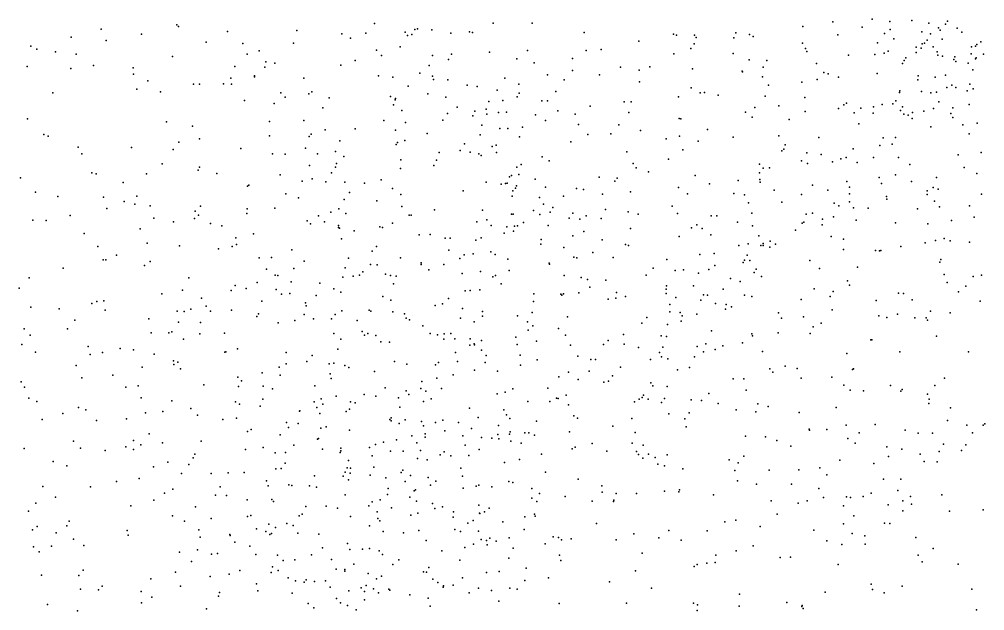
# Model space of a CAD drawing. Header units: metres. Extents: x -25 to 25, y -27.7 to 27.8.
# Drawn here: x 5.157 to 7.986, y -5.194 to -3.461 of the extents above; entities that cross this region are included whole.
import ezdxf

# ---------------------------------------------------------------- set-up
doc = ezdxf.new("R2010")
doc.units = ezdxf.units.M

msp = doc.modelspace()

# ---------------------------------------------------------------- linework, layer by layer
for p in [(5.6189, -3.4771, -0.214), (6.1979, -3.4733, -0.1873), (6.5456, -3.472, 14.7354), (6.6599, -3.4724, 16.1985), (7.541, -3.4678, -3.6493), (7.656, -3.4606, 20.8626), (7.7079, -3.4674, 21.271), (7.7725, -3.4639, 0.5398), (7.8221, -3.4715, 9.3057), (7.8705, -3.4751, 8.668), (7.8769, -3.4664, 0.8591), (5.3974, -3.4891, -21.1013), (5.5153, -3.5039, 6.011), (5.624, -3.4813, -1.8434), (5.7673, -3.496, 3.8297), (5.9702, -3.4939, 12.7924), (6.1026, -3.5033, 6.0281), (6.1729, -3.5015, 12.7119), (6.2882, -3.4984, 10.4306), (6.3077, -3.5052, -3.6876), (6.3165, -3.4906, 6.1994), (6.3236, -3.4885, 10.2336), (6.3664, -3.4912, 0.1739), (6.4214, -3.5016, 12.4334), (6.4759, -3.4971, 0.3774), (6.4852, -3.4993, 3.6383), (6.8127, -3.4988, 20.1108), (7.074, -3.5042, 8.7952), (7.2563, -3.4999, -18.2586), (7.2968, -3.5053, 3.2783), (7.4528, -3.4821, 0.8463), (7.555, -3.5059, -18.9036), (7.6263, -3.4835, -19.2375), (7.6924, -3.502, 21.0142), (7.7083, -3.4909, 20.7881), (7.8019, -3.4971, 20.6941), (7.8271, -3.5031, 9.4655), (7.85, -3.4855, 21.3736), (7.8548, -3.4922, -17.3239), (7.9046, -3.4869, 20.0896), (7.9186, -3.4981, 20.563), (5.3091, -3.5128, 3.8483), (5.4121, -3.5229, 20.4109), (5.7044, -3.5274, 6.0698), (5.8121, -3.5318, 12.7221), (5.9605, -3.5309, 12.4755), (6.1279, -3.516, 6.1996), (6.2949, -3.5083, 12.0821), (6.9727, -3.5242, 11.8561), (7.0824, -3.5071, 20.0657), (7.1343, -3.5328, 3.3802), (7.135, -3.507, 11.6926), (7.1403, -3.5136, 16.3596), (7.2505, -3.5151, -20.9387), (7.3072, -3.5108, 14.1153), (7.4521, -3.5307, 11.4609), (7.6712, -3.5293, -19.7315), (7.7197, -3.5175, 21.1315), (7.8021, -3.5325, 21.188), (7.8091, -3.5304, 20.8023), (7.8166, -3.5216, -4.0223), (7.8612, -3.519, 21.2917), (7.9624, -3.5349, 10.8864), (7.9746, -3.5267, 4.098), (5.1908, -3.5394, -2.291), (5.2084, -3.5477, 5.9242), (5.2631, -3.5556, -3.7738), (5.3237, -3.5624, -2.2153), (5.8246, -3.5626, -3.8829), (5.8601, -3.5528, 6.2202), (6.2043, -3.5514, 10.7981), (6.2732, -3.5417, 11.1757), (6.424, -3.5625, 11.58), (6.5346, -3.5571, 16.0692), (6.6466, -3.5516, 15.3271), (6.8181, -3.5523, 12.0464), (6.8621, -3.5488, -3.4766), (7.0751, -3.5618, -21.1088), (7.1248, -3.5461, 14.0787), (7.2483, -3.5611, 20.0592), (7.4602, -3.5466, 3.2835), (7.4643, -3.555, 16.4496), (7.6911, -3.5595, 3.4249), (7.7033, -3.5537, 8.2534), (7.7845, -3.5419, -18.9698), (7.7847, -3.5578, 14.8445), (7.7992, -3.5454, 21.057), (7.8347, -3.5415, -19.1983), (7.8462, -3.5557, 20.8884), (7.9462, -3.5622, 9.3558), (7.9471, -3.5415, 8.8952), (7.9589, -3.5398, 20.6638), (7.9819, -3.5632, 21.2256), (5.6061, -3.5698, -1.9725), (5.8798, -3.5848, -1.2692), (5.906, -3.5893, -0.9127), (6.1409, -3.5813, 12.2566), (6.2183, -3.5669, 6.3302), (6.3675, -3.5664, 9.9917), (6.415, -3.5787, 6.3279), (6.615, -3.5767, 14.5702), (6.6658, -3.5878, -5.1427), (6.7776, -3.5752, 6.2234), (7.2957, -3.579, -17.5923), (7.3476, -3.5817, 6.1502), (7.4929, -3.5904, 0.749), (7.5862, -3.566, -4.3407), (7.6633, -3.5639, 11.3426), (7.7451, -3.5902, -18.6898), (7.7498, -3.5811, 3.6046), (7.7543, -3.5737, 20.0332), (7.8486, -3.5656, -19.417), (7.8624, -3.5685, 8.4885), (7.8954, -3.5788, 21.063), (7.8981, -3.571, 21.1616), (7.9011, -3.5841, 0.2469), (7.9368, -3.5891, 5.0384), (7.9584, -3.5768, 6.4437), (7.9608, -3.5736, 15.1013), (5.18, -3.5989, -0.7248), (5.3079, -3.6046, -5.7044), (5.3749, -3.5964, -0.5021), (5.4913, -3.6031, 3.8203), (5.7892, -3.5988, -1.767), (5.8771, -3.6007, 0.108), (6.099, -3.5948, -0.239), (6.331, -3.6182, 0.3147), (6.358, -3.5961, 11.8718), (6.7783, -3.6107, 16.3688), (6.9183, -3.601, 8.8545), (6.9737, -3.6101, 16.3737), (7.0044, -3.5995, 3.5078), (7.13, -3.6061, 6.1668), (7.2749, -3.6128, 0.7173), (7.2758, -3.6148, 8.55), (7.3363, -3.6004, -3.5503), (7.5139, -3.6167, 20.0252), (7.6703, -3.6196, 14.5528), (7.9511, -3.6088, 20.9655), (5.4916, -3.6217, -3.868), (5.5342, -3.6406, -5.6655), (5.7771, -3.6331, -0.0885), (5.8468, -3.6266, 20.4025), (5.8469, -3.6292, 3.8353), (5.9907, -3.6334, -0.707), (6.2101, -3.6264, 20.3626), (6.2513, -3.6305, 0.1465), (6.3682, -3.6275, 20.3206), (6.3712, -3.6371, 12.5842), (6.413, -3.6375, 10.4805), (6.5799, -3.6334, 12.3542), (6.7049, -3.6234, 3.6226), (6.7532, -3.6381, 8.9647), (6.8575, -3.623, 0.795), (6.9743, -3.6443, 6.216), (7.3351, -3.6296, 3.451), (7.4497, -3.6449, -17.4374), (7.4951, -3.6368, 3.4723), (7.5273, -3.6204, -18.4453), (7.5572, -3.6303, -20.3055), (7.7901, -3.6375, 5.0873), (7.7903, -3.626, 4.9292), (7.8408, -3.6304, 16.923), (7.8706, -3.6243, 4.6881), (5.2559, -3.6763, -2.333), (5.5015, -3.6653, -2.1422), (5.5706, -3.6731, 20.4308), (5.6673, -3.651, 3.8345), (5.6852, -3.6509, 12.7153), (5.7552, -3.6501, -5.5699), (5.7787, -3.6511, 12.86), (5.9236, -3.6762, -21.172), (6.0142, -3.6727, 12.3309), (6.2966, -3.6567, 11.3105), (6.469, -3.6534, 9.336), (6.4985, -3.658, 10.2482), (6.5574, -3.6687, 0.6487), (6.621, -3.6502, 15.5452), (6.7295, -3.6719, 12.1719), (7.1253, -3.6618, 13.9761), (7.1523, -3.6759, 0.881), (7.1649, -3.6751, 16.399), (7.352, -3.6534, -4.6142), (7.7359, -3.6747, -18.4187), (7.7373, -3.6704, 16.7383), (7.8006, -3.6719, 8.295), (7.8283, -3.6762, -6.9531), (7.8446, -3.6737, 6.138), (7.8745, -3.6607, 11.0612), (7.8894, -3.6539, 4.2054), (7.9006, -3.6607, -4.1767), (7.9339, -3.6698, 19.9498), (7.9417, -3.6505, 5.834), (7.9521, -3.664, 8.7336), (5.8169, -3.6989, 6.3206), (5.9362, -3.6887, -1.1421), (6.0056, -3.6786, 6.4057), (6.0649, -3.6903, 20.4342), (6.2447, -3.6873, -5.4572), (6.2582, -3.6968, 12.8164), (6.2595, -3.6929, 11.973), (6.3544, -3.6788, 11.6644), (6.4066, -3.6892, 9.4816), (6.5329, -3.7014, 14.6939), (6.5743, -3.6981, 15.7496), (6.6159, -3.6879, 15.133), (6.6215, -3.6767, 20.2428), (6.6886, -3.6997, -3.6193), (6.7049, -3.6995, 0.7034), (6.9291, -3.7028, 20.1583), (6.9497, -3.7022, 11.8546), (7.0882, -3.6874, 11.7064), (7.205, -3.6831, -4.8119), (7.3423, -3.6857, -17.8223), (7.4588, -3.6895, -20.6099), (7.7255, -3.6993, 0.5609), (7.8517, -3.7022, 14.9363), (5.9042, -3.7071, -1.6844), (6.0464, -3.7198, -0.4865), (6.2538, -3.7113, 11.1669), (6.2781, -3.7278, 0.4535), (6.4397, -3.7184, 3.7357), (6.4918, -3.7294, 9.9204), (6.5247, -3.7238, 16.1782), (6.5842, -3.7324, 9.119), (6.7352, -3.7292, 14.3724), (6.83, -3.7152, -21.2491), (7.2852, -3.7327, 11.5366), (7.3126, -3.7195, 3.6174), (7.3828, -3.7138, 0.7667), (7.4594, -3.7309, 14.2206), (7.5569, -3.7215, 0.7108), (7.5731, -3.7108, 16.5836), (7.5811, -3.7067, 3.6698), (7.6225, -3.7206, 4.8124), (7.6599, -3.717, 8.2496), (7.6857, -3.7101, -20.1068), (7.7166, -3.7086, 4.6497), (7.7394, -3.7275, 14.6976), (7.7448, -3.7168, 6.0243), (7.8069, -3.73, 4.3805), (7.836, -3.7223, 5.5583), (7.8919, -3.7198, 17.1512), (7.9406, -3.7106, 0.083), (5.1811, -3.7521, 3.7756), (5.5889, -3.7612, 12.8921), (5.8905, -3.7601, 20.4982), (5.9907, -3.7572, -1.4898), (6.2253, -3.7571, 20.4516), (6.3983, -3.7558, -21.2425), (6.4118, -3.7371, 0.6695), (6.4859, -3.7436, -5.3186), (6.5274, -3.7389, 6.4056), (6.5608, -3.7339, 10.093), (6.6693, -3.7409, 16.3728), (6.6988, -3.757, 3.7036), (6.7862, -3.7382, 6.3154), (6.9432, -3.734, -5.0066), (7.0902, -3.7516, 6.2677), (7.0956, -3.7524, 8.6441), (7.3046, -3.7476, 20.0529), (7.4126, -3.7542, 6.2283), (7.6032, -3.7343, 5.0703), (7.659, -3.7361, 5.2208), (7.7485, -3.7389, 5.8682), (7.7617, -3.7413, 5.3868), (7.7734, -3.7516, -18.1331), (7.7737, -3.7335, 4.1371), (7.886, -3.7363, 8.4275), (7.8922, -3.7483, -19.8498), (5.6646, -3.7737, -0.3169), (6.0532, -3.7845, -0.2761), (6.141, -3.7814, 0.2451), (6.2597, -3.7856, 11.8485), (6.2892, -3.7627, 6.4793), (6.5124, -3.7705, 12.5393), (6.5655, -3.7804, 14.5516), (6.5883, -3.7805, 10.3737), (6.6314, -3.7762, 15.4422), (6.7953, -3.7687, 8.8607), (6.9135, -3.7696, 3.6956), (6.9777, -3.7867, -3.6853), (7.1735, -3.7833, 3.7041), (7.6173, -3.7668, 14.3964), (7.828, -3.7757, -6.6277), (7.922, -3.77, -3.5202), (7.9633, -3.7654, -17.7944), (5.2296, -3.7977, 5.9645), (5.2417, -3.8029, -0.7511), (5.6857, -3.8111, -5.6889), (5.8902, -3.8022, 12.3929), (6.0062, -3.8044, -1.0175), (6.0121, -3.7976, -1.2441), (6.0965, -3.8164, 20.5269), (6.2866, -3.8161, 3.7953), (6.3522, -3.7953, -3.8062), (6.5077, -3.7994, 0.5594), (6.6231, -3.8051, 10.2246), (6.8233, -3.7978, 20.2385), (6.8906, -3.7959, 14.0945), (7.0527, -3.8113, 20.1593), (7.0911, -3.8034, 0.7836), (7.2488, -3.8061, 6.2697), (7.3822, -3.8016, 16.4973), (7.4994, -3.8069, 19.9605), (7.6879, -3.8082, 5.5156), (7.7243, -3.8067, 16.8253), (7.9402, -3.7965, 17.2955), (5.3296, -3.8356, -5.9458), (5.4865, -3.8358, 6.1016), (5.6085, -3.842, 6.2242), (5.6251, -3.8202, 20.4988), (5.8064, -3.8393, 6.4057), (5.9954, -3.8385, 3.8431), (6.2611, -3.8275, 0.7324), (6.2657, -3.8215, 11.6977), (6.4487, -3.8453, 12.7378), (6.4618, -3.8254, 9.579), (6.5431, -3.8338, 15.9123), (6.5542, -3.8291, 0.8297), (6.773, -3.8194, -3.795), (7.1012, -3.8427, 13.8647), (7.1458, -3.8181, 11.6393), (7.3917, -3.8461, -3.611), (7.3968, -3.8415, 8.3953), (7.4007, -3.8281, 11.4645), (7.6006, -3.8404, 5.7565), (7.6782, -3.83, 14.5668), (7.715, -3.8262, 4.26), (5.3403, -3.8548, -2.3668), (5.8989, -3.8544, -3.8961), (5.9364, -3.8561, -0.0355), (6.0313, -3.8544, 6.5004), (6.0834, -3.8482, 13.0182), (6.1077, -3.8629, 12.0329), (6.2747, -3.8724, 0.8913), (6.3795, -3.8738, 10.8672), (6.3878, -3.8511, 12.9461), (6.478, -3.8496, 9.4137), (6.5038, -3.8553, 10.6645), (6.5109, -3.8594, 14.794), (6.555, -3.8513, 14.9516), (6.689, -3.8632, 20.3318), (6.9375, -3.8491, 13.8674), (7.0595, -3.8709, 3.7945), (7.4645, -3.8519, 4.8831), (7.5065, -3.8568, 3.9289), (7.564, -3.869, 8.3224), (7.5794, -3.8656, 5.3629), (7.6596, -3.8657, -17.7298), (7.7329, -3.8655, -20.2704), (7.9081, -3.8581, 11.1203), (7.9748, -3.8512, 8.5429), (5.5763, -3.8841, -2.1944), (5.681, -3.9025, 12.5492), (5.6856, -3.8941, 13.0504), (6.0079, -3.8888, -1.6357), (6.0833, -3.8943, 0.4022), (6.0867, -3.8834, 0.0545), (6.2744, -3.8975, 11.2974), (6.3721, -3.8887, 20.4926), (6.6152, -3.8939, 10.5044), (6.6281, -3.8857, 9.943), (6.71, -3.8753, 14.2759), (6.9555, -3.8835, 8.7617), (6.9649, -3.8955, 0.8412), (7.3262, -3.8847, 0.8314), (7.337, -3.8973, 3.903), (7.3553, -3.8957, 6.1144), (7.4493, -3.875, 5.8791), (7.4663, -3.8835, 16.6183), (7.5401, -3.8785, 4.6095), (7.6118, -3.8801, 11.4049), (7.7661, -3.886, 0.3571), (7.9256, -3.8944, -0.3231), (5.1613, -3.9254, 20.4837), (5.3698, -3.9107, 20.5075), (5.3824, -3.9137, 3.7569), (5.5303, -3.9137, 12.7694), (5.7359, -3.9125, -2.0553), (5.922, -3.9165, 12.2579), (6.0149, -3.9279, -5.6152), (6.072, -3.9101, -0.1161), (6.2175, -3.9308, 11.5558), (6.5931, -3.9225, 14.3674), (6.5996, -3.9188, 15.5749), (6.6206, -3.9154, -3.9219), (6.6691, -3.9291, 12.3661), (6.8565, -3.9229, 13.7495), (6.9091, -3.9263, 6.3688), (7.0011, -3.9077, 16.5252), (7.1376, -3.9186, -21.0918), (7.3255, -3.9103, -20.9103), (7.3269, -3.9303, 20.0464), (7.6767, -3.9244, 0.8979), (7.7244, -3.9163, -6.9371), (7.8444, -3.9241, 11.2548), (7.9629, -3.9121, 15.2203), (5.4613, -3.9389, -2.3115), (5.8258, -3.9496, -21.1789), (5.8298, -3.9465, 3.8423), (5.9857, -3.9352, 20.6045), (6.0556, -3.9364, -21.2022), (6.1113, -3.9379, -0.2981), (6.1684, -3.9405, 11.7281), (6.2503, -3.9562, 1.0642), (6.5253, -3.9379, 16.2467), (6.5694, -3.9435, 9.2654), (6.5817, -3.9421, -21.2667), (6.5868, -3.9409, 15.1529), (6.6115, -3.9554, 9.6627), (6.6141, -3.9487, 16.4331), (6.6987, -3.9523, 10.1338), (6.7901, -3.9564, 0.6962), (6.9016, -3.9349, 3.8255), (7.0881, -3.9535, -3.8765), (7.1792, -3.9424, 16.5517), (7.2633, -3.9328, 8.5272), (7.3275, -3.9377, 0.732), (7.4811, -3.9471, 4.0556), (7.5822, -3.9355, 4.2366), (7.59, -3.9521, -3.8021), (7.6835, -3.9417, 14.8368), (7.7713, -3.9358, 15.0481), (7.8344, -3.9536, -6.508), (7.8494, -3.9579, -4.4608), (5.2045, -3.9667, -6.288), (5.2706, -3.9802, 5.8858), (5.4045, -3.9822, -0.6956), (5.5019, -3.9792, 20.5596), (5.9383, -3.9725, 0.881), (5.975, -3.9834, 0.5828), (6.1247, -3.9678, -0.9233), (6.2753, -3.9739, 11.1608), (6.4574, -3.9631, 14.5017), (6.6011, -3.979, 6.475), (6.6037, -3.9628, 0.9656), (6.6817, -3.983, 14.1617), (6.7521, -3.9787, 13.5853), (6.8103, -3.9597, -21.2476), (6.8662, -3.9733, 11.9988), (6.9477, -3.9665, -5.0767), (7.115, -3.9723, 13.7799), (7.2509, -3.9713, 6.2398), (7.2823, -3.9746, 11.571), (7.3692, -3.9616, 14.1023), (7.4489, -3.9736, 5.6214), (7.5264, -3.9614, 4.4324), (7.5895, -3.9717, 14.5181), (7.698, -3.9796, 17.167), (7.6989, -3.9876, -4.6142), (7.8169, -3.963, -3.9126), (7.8171, -3.9742, 17.3292), (7.9767, -3.9726, 19.6688), (5.4141, -4.0149, 12.9824), (5.465, -3.9947, 13.1355), (5.4954, -4.0023, -3.8051), (5.5407, -4.0072, -5.9769), (5.6886, -4.0083, 6.3168), (5.8249, -4.016, -5.752), (5.9056, -4.0139, 0.7265), (6.0931, -4.0156, 0.111), (6.1089, -3.9889, -1.0992), (6.205, -3.993, 13.2059), (6.2778, -4.009, 20.5986), (6.6933, -4.0021, 9.8525), (6.72, -4.0121, 10.3404), (7.0705, -4.0085, 11.7578), (7.294, -3.998, 16.6425), (7.3917, -3.9969, 4.6778), (7.5451, -3.9996, 0.5424), (7.5586, -4.0071, -4.7875), (7.5898, -3.9951, 16.9184), (7.6015, -4.0127, 14.7137), (7.6446, -4.0136, 8.316), (7.8387, -3.994, -0.0244), (7.8533, -4.01, 0.9766), (7.9414, -4.0072, -0.5577), (5.306, -4.0355, 3.6711), (5.5517, -4.0437, 5.7709), (5.6706, -4.044, 6.0083), (5.6729, -4.0231, -2.1493), (5.6827, -4.0341, -0.4483), (5.8238, -4.0298, 6.4707), (6.0338, -4.0367, 11.9599), (6.0702, -4.0261, 3.8427), (6.1141, -4.0296, -3.947), (6.2992, -4.0349, 18.0795), (6.3057, -4.0345, 3.8323), (6.3735, -4.0186, 13.3163), (6.514, -4.02, 20.5088), (6.5994, -4.0313, 3.845), (6.6043, -4.0317, 13.5923), (6.6638, -4.021, 9.504), (6.6826, -4.0323, 13.8185), (6.7122, -4.0259, 9.1702), (6.7684, -4.0435, 6.4566), (6.7792, -4.0289, 16.6288), (6.8183, -4.0366, 20.3399), (6.8619, -4.044, 3.9293), (6.8748, -4.0183, 13.4484), (6.9416, -4.0243, 16.6334), (6.9704, -4.0315, 20.2534), (7.0857, -4.0297, 6.3283), (7.1845, -4.0363, 8.6564), (7.2005, -4.0362, 20.1398), (7.3038, -4.0284, 4.0885), (7.4623, -4.0317, -20.7419), (7.481, -4.0291, 16.8106), (7.5422, -4.0391, 11.464), (7.7892, -4.0161, 19.6988), (7.9549, -4.0408, 11.1987), (5.1971, -4.0488, 5.3774), (5.2358, -4.0504, -1.0844), (5.6087, -4.0544, 12.552), (5.718, -4.0586, 3.8183), (5.7506, -4.0656, 5.767), (6.0012, -4.0508, -1.7532), (6.01, -4.0602, 0.3723), (6.0513, -4.0545, 0.1498), (6.0921, -4.065, 18.0657), (6.0927, -4.0704, -1.4858), (6.0953, -4.0724, 11.7877), (6.2134, -4.0689, 1.198), (6.2217, -4.0706, -21.2156), (6.2509, -4.0584, -0.5037), (6.498, -4.0536, 1.1063), (6.5275, -4.048, 15.0303), (6.54, -4.0645, 14.2237), (6.5854, -4.0684, 15.4954), (6.6085, -4.0664, 12.7357), (6.6165, -4.0654, 10.6374), (6.6343, -4.0562, 12.5604), (6.7063, -4.0645, -5.2722), (6.7992, -4.0458, 9.0343), (7.1263, -4.0716, 0.6991), (7.1424, -4.063, 0.8961), (7.2613, -4.0547, 5.8083), (7.3049, -4.0655, -3.9989), (7.4508, -4.0582, 8.4652), (7.4561, -4.0553, 19.9473), (7.5099, -4.0624, 15.1166), (7.5102, -4.0461, 14.84), (7.6093, -4.0492, -20.558), (7.7243, -4.0574, 11.411), (7.8186, -4.0602, 8.2269), (7.8886, -4.0501, 15.2965), (5.3474, -4.0879, -2.4364), (5.511, -4.0743, 5.545), (5.8433, -4.0891, -1.9773), (6.1383, -4.0803, -0.0856), (6.3289, -4.0923, 17.8104), (6.3614, -4.0913, -4.0451), (6.5102, -4.1006, 16.1323), (6.5781, -4.0876, 16.5312), (6.6049, -4.0815, -4.0622), (6.7789, -4.0948, 13.2871), (6.8115, -4.0826, 0.9799), (6.9475, -4.074, 11.9151), (7.0904, -4.0971, 16.732), (7.1577, -4.0736, 4.1355), (7.1837, -4.0923, 5.9973), (7.3239, -4.0947, 4.5251), (7.4317, -4.0785, 14.6934), (7.536, -4.0968, 17.1358), (5.3874, -4.1268, -0.9032), (5.5322, -4.1164, 5.3897), (5.6271, -4.1246, 13.2475), (5.7809, -4.1268, 0.8287), (5.7919, -4.1013, 6.0872), (5.7938, -4.1202, 12.3025), (6.1011, -4.104, 6.5608), (6.2034, -4.126, 17.9094), (6.4051, -4.1022, 20.5898), (6.4194, -4.1016, 17.9568), (6.4953, -4.108, 16.3595), (6.6852, -4.1196, 13.1368), (6.6858, -4.1055, 12.4173), (6.8647, -4.1066, 9.2912), (6.933, -4.1204, 16.754), (6.9424, -4.123, 4.0753), (7.2655, -4.1238, 4.832), (7.2931, -4.1189, 14.0367), (7.3299, -4.1236, 5.4986), (7.3364, -4.118, 5.3388), (7.3364, -4.1237, 14.9627), (7.3557, -4.1282, 8.6154), (7.357, -4.1112, 16.8636), (7.373, -4.1191, 14.1952), (7.5717, -4.1053, 15.3596), (7.74, -4.1259, -4.866), (7.8111, -4.1156, -20.4285), (7.8411, -4.1086, 19.5782), (7.8669, -4.1026, 17.4659), (7.8844, -4.1101, 11.3374), (7.9408, -4.1136, -4.6456), (5.442, -4.1515, 5.1683), (5.7412, -4.1333, 1.1586), (5.956, -4.136, 5.9029), (6.1908, -4.1405, 13.4132), (6.416, -4.1372, 13.6114), (6.4606, -4.151, 3.865), (6.4872, -4.1479, 13.8244), (6.5391, -4.1417, 15.935), (6.5513, -4.15, 15.7754), (6.7528, -4.1296, 10.1425), (6.8376, -4.1438, 9.7663), (7.1511, -4.1496, 4.3524), (7.1928, -4.1466, -5.1278), (7.2894, -4.1517, 14.7833), (7.5716, -4.1348, 8.3836), (7.6656, -4.1382, 19.7308), (7.6776, -4.1388, 15.4773), (7.681, -4.1383, 17.3831), (5.4035, -4.1654, 12.8122), (5.4108, -4.1654, 20.6216), (5.5241, -4.1825, 12.6004), (5.5405, -4.1699, -6.2352), (5.8602, -4.1593, -21.1223), (5.8964, -4.1589, 1.2522), (5.9915, -4.1692, 13.3494), (6.1221, -4.1605, 11.6594), (6.1862, -4.1796, 14.4875), (6.2056, -4.1802, -5.6992), (6.2743, -4.1595, 14.6152), (6.3343, -4.1747, 14.1396), (6.3349, -4.1795, 18.2325), (6.4009, -4.1788, 13.9842), (6.4484, -4.1617, 17.7065), (6.589, -4.1631, 6.4839), (6.7094, -4.1755, 10.4937), (6.7108, -4.1779, 16.7608), (6.7819, -4.1578, 4.0174), (6.7903, -4.1598, 12.2027), (6.8969, -4.159, 9.6126), (7.0545, -4.1646, -4.1132), (7.1955, -4.1817, 4.5289), (7.2785, -4.1737, 5.1678), (7.2822, -4.1669, 14.5939), (7.298, -4.1672, 15.125), (7.473, -4.1676, -4.216), (7.8537, -4.172, -4.2809), (7.8575, -4.1642, 1.0686), (5.2855, -4.1903, -21.0684), (5.8819, -4.193, 3.8295), (5.9067, -4.2105, 6.557), (5.9149, -4.2111, -0.1741), (5.9617, -4.1906, 6.1291), (6.1119, -4.1887, 1.2778), (6.1353, -4.2136, 0.0884), (6.1537, -4.2104, 14.0977), (6.1641, -4.2007, 3.8536), (6.2305, -4.2079, 13.6976), (6.2446, -4.2115, 13.8583), (6.261, -4.2134, -0.1089), (6.3575, -4.1944, -0.6381), (6.4545, -4.2053, 18.1143), (6.5086, -4.1999, 0.4915), (6.552, -4.2111, 15.602), (6.5926, -4.1967, 3.9538), (6.7532, -4.2113, 16.9477), (6.994, -4.2101, 17.2382), (7.0139, -4.1899, 9.2596), (7.0787, -4.1967, 17.104), (7.1034, -4.1946, 6.0951), (7.1474, -4.2043, 13.6803), (7.1771, -4.1939, -21.0573), (7.3101, -4.2022, 8.7977), (7.3157, -4.1929, 15.2894), (7.5015, -4.1912, -13.898), (7.6133, -4.1868, 0.978), (7.8668, -4.2085, 15.5473), (7.9762, -4.2106, -6.1091), (5.1865, -4.218, -1.7096), (5.6537, -4.2179, 0.9901), (5.7896, -4.2404, -2.0401), (5.8539, -4.2323, 20.7708), (5.9534, -4.2302, 14.197), (6.0374, -4.2339, 5.6414), (6.1055, -4.2159, 18.2025), (6.2532, -4.2354, 0.2635), (6.5442, -4.2155, 15.4419), (6.5692, -4.2356, 1.2216), (6.8036, -4.2171, 17.265), (6.8224, -4.2235, 17.4428), (6.876, -4.2255, 0.6216), (7.0534, -4.2412, 0.9838), (7.133, -4.2412, 11.7603), (7.2412, -4.2197, 0.9391), (7.2693, -4.2291, -13.7821), (7.3319, -4.2143, 11.6378), (7.5832, -4.227, -5.2443), (7.5895, -4.2399, 0.3301), (7.8758, -4.2314, 8.178), (7.9521, -4.2145, 19.4009), (5.1574, -4.2483, 4.498), (5.5745, -4.2646, 20.7192), (5.6354, -4.2546, 12.457), (5.7781, -4.2557, 0.743), (5.8221, -4.2493, 13.3847), (5.9098, -4.2523, 5.4314), (5.9254, -4.266, 14.0171), (5.9497, -4.2638, 6.3224), (6.0268, -4.2704, 13.5758), (6.0791, -4.2504, 0.0642), (6.099, -4.2602, 20.7655), (6.4632, -4.256, 16.2712), (6.4783, -4.2554, 15.1804), (6.5061, -4.2536, 10.8443), (6.6652, -4.2649, -21.2613), (6.7441, -4.2657, 10.3715), (6.7465, -4.2692, 17.6168), (6.7518, -4.2648, 6.4737), (6.7967, -4.2624, 4.2135), (6.8291, -4.2457, 13.2949), (6.9067, -4.2607, 4.3445), (7.0522, -4.251, 17.4004), (7.0524, -4.2639, 4.5838), (7.162, -4.2682, 14.3791), (7.1738, -4.2692, 9.0838), (7.2197, -4.2516, 5.5409), (7.2816, -4.2685, 13.9426), (7.4857, -4.2505, 15.5475), (7.542, -4.2587, 8.5562), (7.7327, -4.2632, 0.0679), (7.7479, -4.2638, -5.3846), (7.909, -4.2595, -5.8307), (7.9302, -4.2428, -5.572), (5.3702, -4.2932, 4.6895), (5.385, -4.2876, -2.421), (5.4055, -4.2852, -3.5737), (5.6915, -4.278, 3.7565), (5.8678, -4.2863, 12.1803), (5.9962, -4.2913, 11.9719), (6.222, -4.2727, 14.711), (6.2455, -4.2832, 11.3663), (6.3972, -4.2948, 1.3094), (6.4146, -4.2787, -0.4611), (6.6639, -4.2872, 12.5002), (6.8829, -4.281, 1.0866), (6.9052, -4.2782, 11.9891), (6.9336, -4.2728, 20.3184), (7.0635, -4.2968, 14.5047), (7.081, -4.2757, 9.3913), (7.1536, -4.2832, 5.6777), (7.197, -4.2936, 5.0365), (7.2287, -4.2959, 5.3926), (7.3033, -4.2729, 15.4228), (7.4484, -4.2819, 8.7323), (7.5332, -4.2733, 11.5812), (7.6676, -4.285, 17.4811), (7.7733, -4.2827, 19.5241), (7.9721, -4.2869, 10.2137), (5.191, -4.3042, -17.1162), (5.2739, -4.3089, -1.8902), (5.4086, -4.3126, -1.7068), (5.62, -4.3157, -0.8869), (5.6403, -4.3172, 13.9705), (5.6596, -4.3102, 14.1913), (5.7052, -4.3013, -0.6329), (5.7177, -4.3162, 13.1784), (5.7786, -4.3134, 1.2348), (5.8581, -4.3233, 13.806), (5.9917, -4.3252, 1.293), (5.9976, -4.3005, 13.7423), (6.083, -4.326, 18.0761), (6.1023, -4.3146, 11.7716), (6.1828, -4.3132, -4.101), (6.1876, -4.3163, 11.5122), (6.2519, -4.3176, 6.5289), (6.286, -4.3237, 20.7199), (6.3757, -4.2992, -0.8105), (6.456, -4.3084, -5.686), (6.5141, -4.3166, 15.8541), (6.6598, -4.3197, -5.5582), (7.0629, -4.3176, 9.6441), (7.0935, -4.3193, 20.2021), (7.1424, -4.3244, 15.2423), (7.2263, -4.3101, 14.1263), (7.2436, -4.3027, 17.4179), (7.3811, -4.3208, -20.8898), (7.5384, -4.3117, -13.6627), (7.7306, -4.3248, -20.5918), (7.827, -4.3161, -0.4149), (7.8843, -4.3206, 11.446), (5.3198, -4.3423, -6.4171), (5.5373, -4.3383, 14.0909), (5.6242, -4.3479, -21.0315), (5.6884, -4.3486, -2.1472), (5.8528, -4.3318, -5.9903), (5.9155, -4.35, 14.4755), (5.9644, -4.3436, 0.4816), (6.0192, -4.3385, 3.8472), (6.0716, -4.3383, -1.6226), (6.1469, -4.3428, 6.1368), (6.2912, -4.3359, 14.9156), (6.3009, -4.3413, 11.1999), (6.4501, -4.336, 3.9631), (6.4899, -4.3472, 15.5322), (6.5147, -4.3307, 6.4898), (6.6169, -4.33, 20.5466), (6.646, -4.347, 4.1709), (6.7637, -4.3324, 20.4444), (6.9813, -4.3515, 14.8062), (6.9957, -4.3343, 17.5238), (7.0565, -4.3553, 4.8253), (7.0968, -4.345, 14.2392), (7.0989, -4.3291, 15.0694), (7.3906, -4.3367, 0.4752), (7.4552, -4.332, -4.4251), (7.5065, -4.3506, 1.0583), (7.6753, -4.3299, 15.6734), (7.699, -4.3345, 1.1031), (7.7805, -4.3351, -0.1796), (7.814, -4.3351, -4.4398), (7.8182, -4.3419, 17.5895), (5.1714, -4.3673, -3.1571), (5.299, -4.368, 20.6867), (5.5437, -4.3795, 12.9653), (5.5956, -4.3792, 4.8868), (5.6041, -4.3761, 1.0474), (5.686, -4.3823, 13.0429), (5.7585, -4.3806, 20.7888), (6.0787, -4.381, 5.4715), (6.1621, -4.3755, -5.8177), (6.178, -4.3809, 0.1851), (6.3391, -4.359, -0.9747), (6.3606, -4.3811, 15.1156), (6.4017, -4.3825, -0.166), (6.4218, -4.3817, 16.4827), (6.6481, -4.3716, 17.3757), (6.6621, -4.3584, 17.9157), (6.7375, -4.3666, 4.3687), (7.1855, -4.3733, 13.7134), (7.3031, -4.3823, 15.546), (7.3805, -4.3791, 11.6512), (7.4745, -4.3814, 15.6613), (7.4831, -4.3617, 17.4889), (5.1888, -4.3861, -17.4317), (5.6381, -4.3975, -1.4473), (6.0994, -4.3981, 14.7419), (6.1689, -4.3859, 17.9562), (6.2014, -4.387, -1.3504), (6.2161, -4.4057, 18.3385), (6.2424, -4.4069, 5.9955), (6.3822, -4.3848, 18.3064), (6.4008, -4.3979, 15.3038), (6.4329, -4.3965, 17.7227), (6.4785, -4.3974, 16.6722), (6.4898, -4.4115, 15.7045), (6.5119, -4.4022, 18.1967), (6.6118, -4.3925, 17.0452), (6.6721, -4.4039, 10.5535), (6.7575, -4.3862, 1.2324), (6.8829, -4.402, -5.4815), (6.9276, -4.3838, 14.5015), (7.0379, -4.3884, 6.1476), (7.0533, -4.3899, 9.8166), (7.1682, -4.4119, 15.4348), (7.2763, -4.4091, -5.4163), (7.3058, -4.3884, 1.0614), (7.6524, -4.3998, 8.5824), (7.6548, -4.3999, 11.5923), (7.8445, -4.3887, 8.2423), (5.1646, -4.414, -2.5628), (5.2045, -4.4364, 4.3066), (5.3589, -4.4191, 3.5047), (5.401, -4.4368, 14.0698), (5.4529, -4.425, 4.592), (5.492, -4.4293, -2.3295), (5.7594, -4.4361, 14.499), (5.7622, -4.4351, -6.1567), (5.7962, -4.4265, 5.0938), (5.939, -4.4374, -4.0356), (6.0908, -4.4269, 0.3586), (6.4348, -4.4368, -0.87), (6.4772, -4.4151, -0.6697), (6.4913, -4.4146, -0.442), (6.5119, -4.4304, 1.3386), (6.6161, -4.4135, 0.5246), (6.7718, -4.4156, 13.1856), (6.8691, -4.4133, 4.6396), (6.9296, -4.4122, 14.3301), (6.9718, -4.4221, -4.2783), (7.0332, -4.4374, 5.9385), (7.0426, -4.4213, 11.8312), (7.1435, -4.4197, 17.5626), (7.1617, -4.4352, -13.6779), (7.1959, -4.4283, 9.4857), (7.2184, -4.4171, -13.989), (7.335, -4.4345, 9.1071), (7.5815, -4.4401, 19.6843), (7.7372, -4.4349, -13.8976), (7.938, -4.4348, -0.5924), (5.3649, -4.4431, -20.9425), (5.552, -4.442, 13.8838), (5.6093, -4.4613, 12.8396), (5.6216, -4.4655, -3.7723), (5.9995, -4.4629, 5.2927), (6.0155, -4.4458, -0.0253), (6.2568, -4.4638, 11.4006), (6.3852, -4.4662, 10.9669), (6.4412, -4.4636, 15.9763), (6.5223, -4.4665, 10.753), (6.5255, -4.4462, 16.8731), (6.6243, -4.4452, -4.217), (6.6743, -4.4586, 6.4853), (6.7941, -4.4481, 12.1173), (6.8316, -4.4571, 14.6239), (6.8454, -4.4575, 13.3344), (7.0065, -4.4576, 17.6663), (7.0383, -4.4501, 1.1408), (7.0575, -4.4553, 5.7448), (7.1358, -4.4496, 13.9609), (5.3237, -4.4747, -2.4596), (5.5176, -4.4802, 12.6736), (5.6103, -4.4718, 14.4422), (5.6296, -4.4849, -1.845), (5.8691, -4.4968, 12.2967), (5.9183, -4.4795, 13.6429), (5.9394, -4.4698, 0.6406), (6.0647, -4.4702, 1.2705), (6.0793, -4.4686, 18.2239), (6.1112, -4.4747, -1.5455), (6.1223, -4.4814, 11.8438), (6.1978, -4.4928, 6.332), (6.2923, -4.471, 3.9435), (6.3765, -4.4729, 16.2113), (6.4907, -4.4885, 20.6306), (6.5585, -4.4921, 17.5807), (6.6254, -4.4739, 12.8217), (6.7661, -4.4948, 14.3866), (6.8264, -4.4913, 10.2294), (6.9191, -4.4801, 4.8549), (7.0854, -4.4876, 5.5169), (7.1211, -4.4805, 13.8079), (7.3561, -4.4848, -13.5389), (7.3653, -4.4946, 15.6694), (7.4007, -4.4769, 17.5698), (7.4362, -4.484, 8.9898), (7.5981, -4.487, 8.783), (7.6015, -4.4847, 1.1803), (5.1628, -4.5226, 20.7058), (5.3401, -4.5117, -3.2017), (5.431, -4.5031, -2.1724), (5.798, -4.5097, 13.8024), (5.8086, -4.5205, -1.4148), (5.9212, -4.5034, 14.7185), (6.0684, -4.4993, 0.5032), (6.0714, -4.5127, 20.7977), (6.3368, -4.5219, 1.3193), (6.3805, -4.5121, -5.7404), (6.4281, -4.5029, 6.4977), (6.7378, -4.5084, 1.3313), (6.7945, -4.5165, 20.4436), (6.8697, -4.5242, 6.4779), (6.8835, -4.5214, 14.0211), (6.8949, -4.5054, 14.9442), (7.2492, -4.5142, 20.0284), (7.2799, -4.5146, 9.3387), (7.4481, -4.512, 1.1787), (7.5374, -4.5095, -20.763), (7.8676, -4.512, 19.0597), (5.1729, -4.5381, -6.3553), (5.4694, -4.5382, 14.413), (5.5059, -4.5348, 20.7654), (5.6977, -4.5313, 4.8254), (5.7995, -4.5369, -1.1532), (5.8719, -4.5352, 0.8258), (5.8988, -4.5435, 20.8098), (6.0229, -4.5343, -1.7371), (6.2297, -4.5404, -1.3438), (6.2909, -4.5495, 11.1707), (6.3336, -4.5426, 15.4368), (6.3481, -4.5507, 16.5139), (6.3941, -4.5429, 15.8204), (6.5808, -4.5533, 4.4868), (6.6034, -4.5439, 18.1782), (6.7055, -4.5414, 4.6586), (7.0078, -4.5255, 20.2694), (7.0134, -4.5342, 6.0662), (7.0554, -4.5369, 0.552), (7.2873, -4.5471, 11.6726), (7.573, -4.5325, 15.7653), (7.5917, -4.5476, 17.6713), (7.6304, -4.5489, 19.5387), (7.7093, -4.5334, 8.6709), (7.7396, -4.5506, 19.3535), (7.7439, -4.5457, -0.0216), (7.8397, -4.5336, -20.5814), (5.1855, -4.5711, 4.1357), (5.2087, -4.5802, -17.0866), (5.514, -4.57, 3.536), (5.6042, -4.5783, -20.821), (5.7903, -4.5812, 1.0064), (5.8707, -4.574, 12.7672), (6.0211, -4.5816, 12.9164), (6.0418, -4.573, 3.8376), (6.0853, -4.5648, 12.0037), (6.128, -4.5815, 13.1015), (6.168, -4.5596, 15.148), (6.2016, -4.5653, 11.7), (6.268, -4.5701, 0.2377), (6.2983, -4.5596, 5.7333), (6.3411, -4.5806, 16.0273), (6.3644, -4.573, 18.3596), (6.5576, -4.5581, 17.0059), (6.6471, -4.5805, 14.3056), (6.712, -4.5803, 12.1836), (6.7309, -4.5712, 14.0855), (6.7359, -4.5722, 13.2898), (6.759, -4.5619, 14.713), (6.9735, -4.5742, 13.733), (6.982, -4.5687, 15.2017), (6.9864, -4.5617, 5.1666), (6.9997, -4.5737, 6.3175), (7.0478, -4.5721, 11.7829), (7.126, -4.5759, -21.1379), (7.1559, -4.5772, 9.8701), (7.1776, -4.5568, 17.7073), (7.818, -4.559, 11.4902), (7.8227, -4.574, 1.3316), (5.3307, -4.5984, 20.7428), (5.3521, -4.6051, 3.4268), (5.6596, -4.6008, 14.6506), (5.8023, -4.5887, 12.4748), (5.8634, -4.5942, -1.9534), (5.978, -4.6092, -20.9928), (5.9788, -4.6076, 14.9974), (6.0292, -4.598, 12.1461), (6.0467, -4.5882, -5.9369), (6.125, -4.6029, 13.5596), (6.1416, -4.5849, 18.0907), (6.2723, -4.5972, -4.1483), (6.476, -4.6002, 4.3437), (6.577, -4.6053, 12.9848), (6.7662, -4.5908, 4.8454), (6.9601, -4.5818, -5.5673), (7.0387, -4.5831, 5.6429), (7.2046, -4.5868, 1.2453), (7.2573, -4.6048, 9.6989), (7.3206, -4.5879, -5.5638), (7.3514, -4.5953, 9.228), (7.5502, -4.598, -13.3976), (7.8217, -4.5861, -13.6549), (7.8859, -4.5987, 17.8764), (5.224, -4.6329, -20.695), (5.2848, -4.6154, -17.2998), (5.3836, -4.6364, -2.8675), (5.4712, -4.6311, 4.3798), (5.5269, -4.6137, 14.1381), (5.5781, -4.61, 4.5232), (5.6793, -4.6208, 14.0322), (5.7535, -4.633, -2.0766), (5.7939, -4.6293, 14.8268), (6.0375, -4.616, 13.7295), (6.1147, -4.6101, 1.2078), (6.2433, -4.6332, -21.1464), (6.2467, -4.6282, 0.2452), (6.2472, -4.6376, 13.2688), (6.2881, -4.6341, 17.9859), (6.3982, -4.6356, 20.6895), (6.5016, -4.6277, -0.7696), (6.5845, -4.6201, 10.5334), (6.594, -4.6307, 14.4816), (6.7819, -4.6226, 13.8688), (6.7928, -4.6293, -4.2833), (6.9514, -4.63, 1.3542), (7.0607, -4.6167, 10.0089), (7.1076, -4.6311, 15.4925), (7.1203, -4.6138, 20.1365), (7.3147, -4.6108, 19.9152), (7.4425, -4.6125, 11.6238), (7.8766, -4.636, 18.7812), (5.8368, -4.6622, 4.8878), (5.9401, -4.6418, 13.8606), (5.9456, -4.6567, 12.377), (5.9741, -4.6453, 0.8621), (6.0412, -4.6591, 12.7154), (6.0564, -4.6546, 0.0039), (6.1252, -4.6647, 5.3075), (6.2701, -4.6449, 5.5467), (6.336, -4.639, 6.0277), (6.3418, -4.652, 5.8527), (6.3765, -4.6424, 16.6353), (6.4438, -4.6423, -0.9399), (6.482, -4.6597, 17.8231), (6.5609, -4.6512, 12.7452), (6.6723, -4.6386, 6.5132), (6.8961, -4.6524, -21.2505), (7.111, -4.6547, 17.8793), (7.4716, -4.6619, 1.3369), (7.4719, -4.6648, 19.6979), (7.5228, -4.6628, 9.0147), (7.5795, -4.6497, 0.2263), (7.6645, -4.6483, 8.8462), (7.7525, -4.6643, 19.1603), (7.9332, -4.6497, 1.4547), (7.9807, -4.6495, 11.2804), (7.9856, -4.6461, 18.0909), (5.492, -4.6947, -3.2407), (5.5374, -4.6749, -2.32), (5.8262, -4.6681, 13.9823), (5.9213, -4.6783, -1.4953), (6.0313, -4.6907, -1.7224), (6.0338, -4.6888, 12.5303), (6.2629, -4.6929, 0.4521), (6.307, -4.681, 10.9228), (6.3466, -4.675, 1.2946), (6.3467, -4.6847, 4.1232), (6.4039, -4.6667, 10.7721), (6.4566, -4.6811, 14.3002), (6.5115, -4.6863, -0.1743), (6.5415, -4.6879, 18.2946), (6.5589, -4.6776, 13.9835), (6.5627, -4.6896, 13.3401), (6.5933, -4.6766, 12.4221), (6.5955, -4.6696, 14.6405), (6.6382, -4.6723, 1.4001), (6.6504, -4.672, 20.5367), (6.6664, -4.6788, 17.3889), (6.7692, -4.6694, 13.7135), (6.9619, -4.6714, 5.319), (7.2848, -4.6826, 15.6689), (7.343, -4.6846, 9.4565), (7.3762, -4.6945, -13.8881), (7.5842, -4.6894, 11.5804), (7.6181, -4.6726, -4.6432), (7.7908, -4.6729, 18.9397), (7.8329, -4.6733, 8.6559), (7.9494, -4.6722, -4.5378), (5.1718, -4.7181, -19.6932), (5.3166, -4.6973, 4.168), (5.3365, -4.7169, -20.1145), (5.4691, -4.7138, -19.8284), (5.4916, -4.7209, 3.4489), (5.5136, -4.7079, 14.6746), (5.5766, -4.7014, -3.571), (5.6898, -4.6973, 3.6161), (5.8199, -4.7214, -0.5709), (5.872, -4.7153, 3.7411), (5.9614, -4.7082, 1.0923), (6.0452, -4.7201, 12.2609), (6.0995, -4.7175, 15.461), (6.1833, -4.7153, 13.8645), (6.2007, -4.707, 18.4774), (6.2244, -4.6997, 12.6981), (6.3217, -4.7015, 13.5104), (6.4636, -4.7082, -0.0179), (6.5043, -4.7217, 13.5198), (6.5976, -4.697, 17.6552), (6.6277, -4.7027, 13.7682), (6.7767, -4.719, 12.0073), (6.7857, -4.7146, 5.0959), (6.8352, -4.7033, 10.2549), (6.9526, -4.7026, 6.4897), (6.9854, -4.7083, 5.9727), (7.4177, -4.7118, 15.7599), (7.6062, -4.7025, 19.4813), (7.6985, -4.7132, 15.8132), (7.7433, -4.7198, -5.5716), (7.8653, -4.706, 18.6186), (7.9304, -4.7077, -0.5349), (5.4091, -4.7241, -20.4912), (5.667, -4.746, 14.879), (5.6712, -4.7345, -2.1634), (5.9068, -4.7307, -1.2156), (5.9372, -4.73, 20.7966), (6.0974, -4.73, 20.7813), (6.0993, -4.7256, -1.575), (6.1913, -4.7399, -1.4163), (6.2444, -4.7266, 11.079), (6.282, -4.726, 13.7345), (6.3238, -4.748, 6.4738), (6.3329, -4.7245, 0.313), (6.3902, -4.7373, -1.0553), (6.4016, -4.7279, 13.8488), (6.4217, -4.7397, 4.4742), (6.4742, -4.7384, 16.8373), (6.6228, -4.7508, 12.234), (6.6873, -4.7348, 14.8872), (6.8784, -4.7266, 0.5534), (6.966, -4.7274, 10.1589), (6.9712, -4.7355, 6.2332), (6.9838, -4.7465, 5.742), (7.0004, -4.7351, 20.2266), (7.0198, -4.7448, 18.0956), (7.0552, -4.7371, 1.4266), (7.2804, -4.7409, 17.9466), (7.7042, -4.7418, -20.6359), (7.7961, -4.7351, 1.4922), (7.852, -4.7268, 11.4), (7.9179, -4.724, 18.3545), (5.2564, -4.7564, 20.738), (5.2966, -4.7692, 3.3799), (5.5505, -4.772, -2.2662), (5.593, -4.7585, -20.3899), (5.6539, -4.7651, -19.6758), (5.9093, -4.7778, -0.3638), (5.9243, -4.7771, 4.9569), (5.9366, -4.7611, -4.0048), (6.1183, -4.7754, 15.7408), (6.1216, -4.7537, 0.8317), (6.1279, -4.7764, 14.0878), (6.1965, -4.7728, 16.3669), (6.3522, -4.7516, 18.4153), (6.4508, -4.776, 6.5615), (6.579, -4.7594, 14.7657), (7.0281, -4.764, -4.4972), (7.0472, -4.7693, -5.5091), (7.1008, -4.7782, 10.0588), (7.2369, -4.7514, 9.8834), (7.2634, -4.7605, 1.4422), (7.5025, -4.7746, -13.2745), (7.5616, -4.7522, 1.4589), (7.6609, -4.7626, 19.2988), (7.8085, -4.7561, -0.2122), (7.8461, -4.7577, 18.1462), (5.5087, -4.8059, -19.5233), (5.6321, -4.7913, 14.2674), (5.7196, -4.7916, -3.7745), (5.7697, -4.7892, -6.0832), (5.8164, -4.7888, 4.7123), (6.0219, -4.7985, 5.0752), (6.1062, -4.799, -5.7493), (6.1116, -4.788, 15.9322), (6.1267, -4.7903, 12.0882), (6.1851, -4.7966, 3.9673), (6.2314, -4.8044, 11.5466), (6.2763, -4.7891, 0.5855), (6.2807, -4.7822, 14.4683), (6.3036, -4.7979, -1.2121), (6.3549, -4.8032, 16.657), (6.4554, -4.7992, 12.4312), (6.6994, -4.7873, 18.2797), (7.2536, -4.783, 11.6341), (7.3545, -4.782, -13.6876), (7.4412, -4.7809, 17.9762), (7.5229, -4.7952, -5.505), (5.2263, -4.8293, -2.437), (5.3662, -4.8311, 4.1031), (5.4423, -4.8149, 14.5288), (5.7461, -4.8308, 20.7799), (5.8811, -4.813, -1.9845), (5.886, -4.8274, 15.4786), (5.9466, -4.8247, 15.6283), (5.9559, -4.8265, 18.5037), (6.0073, -4.8279, 14.2506), (6.0284, -4.832, -20.901), (6.122, -4.8103, 16.2212), (6.2379, -4.8353, 0.7343), (6.2875, -4.8153, 12.4321), (6.3623, -4.8253, 5.7082), (6.3774, -4.8144, -21.1778), (6.4575, -4.8348, 4.779), (6.4956, -4.829, -0.8345), (6.5038, -4.8257, 0.4652), (6.5419, -4.8309, -0.5735), (6.5912, -4.8149, 10.425), (6.6037, -4.8175, 4.9732), (6.6585, -4.8358, 17.1931), (6.7945, -4.8081, 5.2551), (6.8637, -4.8273, 18.2547), (7.2619, -4.8127, 19.8846), (7.3175, -4.8224, 18.1329), (7.42, -4.8225, -20.8296), (7.5, -4.8351, 18.1684), (7.6891, -4.808, 19.0379), (7.7398, -4.8086, 18.3181), (5.2631, -4.8606, 3.9481), (5.5831, -4.8491, -6.1659), (5.6072, -4.8379, 4.3485), (5.7322, -4.8549, 4.4925), (5.7642, -4.8561, 15.3011), (6.1123, -4.8537, 18.2006), (6.236, -4.853, 10.7989), (6.3017, -4.8608, 18.0267), (6.3139, -4.8423, 5.548), (6.3185, -4.8393, 20.6934), (6.6586, -4.8643, 20.4912), (6.6809, -4.8501, 17.4372), (6.7561, -4.859, 10.2999), (6.8652, -4.8465, 5.4509), (6.9062, -4.8502, 5.9323), (6.9654, -4.8498, 15.3106), (7.0477, -4.8435, 20.1243), (7.0892, -4.8456, 18.2384), (7.0916, -4.8393, 11.6906), (7.1914, -4.8541, 15.5899), (7.5132, -4.8616, 18.3805), (7.5803, -4.8595, 15.7945), (7.5923, -4.8621, 0.1905), (7.6298, -4.8588, 18.6672), (7.6529, -4.8496, 18.8223), (7.7314, -4.8411, 8.8817), (7.7686, -4.859, 1.6538), (7.8603, -4.854, 8.7824), (5.206, -4.8785, -19.3033), (5.4841, -4.8866, 14.7134), (5.5511, -4.8693, 14.4151), (5.6734, -4.8896, -2.1605), (5.8246, -4.8688, -19.9856), (5.8976, -4.8677, -5.8829), (5.9023, -4.8738, 15.9523), (5.9964, -4.8884, -1.7548), (6.0565, -4.8874, -0.0293), (6.1817, -4.8867, 14.6146), (6.1909, -4.8742, 0.9675), (6.2141, -4.8689, -4.0757), (6.248, -4.8924, 5.3631), (6.3213, -4.8726, 4.4374), (6.3681, -4.8797, 0.4567), (6.3969, -4.8895, 6.2071), (6.5039, -4.8846, -4.1384), (6.5343, -4.8927, -0.1616), (6.6733, -4.8741, 12.065), (6.8357, -4.8722, 20.3357), (6.8979, -4.874, 5.7564), (6.8995, -4.8696, 5.6013), (7.3597, -4.8717, 1.5915), (7.4387, -4.8783, 11.5538), (7.4657, -4.8713, 19.6149), (7.572, -4.8864, 9.0324), (7.7031, -4.8837, -5.4403), (7.7453, -4.872, -13.6443), (7.7708, -4.8813, 15.7983), (5.1842, -4.9018, -18.6912), (5.6059, -4.9159, -2.9627), (5.8255, -4.918, 15.6677), (5.8355, -4.9147, -0.864), (5.9772, -4.9154, 14.4349), (5.9864, -4.911, 3.8106), (6.09, -4.8929, -1.5586), (6.1277, -4.9178, 16.3882), (6.2055, -4.9043, 11.8329), (6.3044, -4.9138, 12.2902), (6.3248, -4.9078, 6.4484), (6.3748, -4.894, 14.7871), (6.4287, -4.9198, 20.6133), (6.4295, -4.9038, 16.7902), (6.5051, -4.9082, 0.0193), (6.5066, -4.9087, 14.8874), (6.5204, -4.9039, 17.803), (6.6388, -4.9183, 1.4032), (6.6668, -4.9111, 5.21), (6.6691, -4.9166, 6.6221), (7.3778, -4.9104, 9.4466), (7.6023, -4.9155, 1.6864), (7.7453, -4.9012, -0.0331), (7.8827, -4.9023, -13.4739), (7.9811, -4.8984, 15.7601), (5.2099, -4.9468, -18.375), (5.297, -4.9448, -17.3425), (5.3031, -4.9316, -19.1144), (5.6418, -4.9308, 3.4891), (5.7191, -4.9231, -3.6052), (5.888, -4.9396, -2.2217), (5.9413, -4.9381, -1.304), (5.9595, -4.9436, 16.1742), (6.1833, -4.9447, -5.6062), (6.2078, -4.9235, 11.3944), (6.2132, -4.9298, 4.0828), (6.4718, -4.9372, 1.2782), (6.4867, -4.9294, 18.4184), (6.5744, -4.9333, -5.4756), (6.8484, -4.9377, 15.156), (7.2239, -4.9332, 18.3407), (7.2561, -4.928, -4.6626), (7.3282, -4.9469, 9.7693), (7.5724, -4.939, 19.365), (7.6925, -4.937, 11.4185), (7.708, -4.9379, -13.1202), (5.1956, -4.957, -16.1091), (5.2657, -4.9653, -6.1969), (5.473, -4.9588, 20.7326), (5.4767, -4.9726, 4.1132), (5.6831, -4.9564, 15.1764), (5.7744, -4.9704, 3.61), (5.7747, -4.9734, 15.4992), (5.8523, -4.9538, -0.6331), (5.8793, -4.9612, -3.8154), (5.8916, -4.9702, -1.0935), (5.8958, -4.9678, -20.473), (5.9082, -4.95, 4.7137), (5.9735, -4.9663, 18.667), (6.035, -4.9698, -2.0187), (6.2237, -4.9613, 16.5272), (6.2829, -4.965, 4.619), (6.3276, -4.9588, 18.5295), (6.4334, -4.9556, 0.3238), (6.4498, -4.9613, 10.4375), (6.5024, -4.9604, 12.2072), (6.6367, -4.9552, 10.3293), (6.7211, -4.9772, 5.8385), (6.9577, -4.9681, 11.7378), (7.0606, -4.9588, 10.1432), (7.1728, -4.9599, 0.496), (7.4848, -4.9579, 18.5477), (7.5972, -4.9674, 19.2103), (7.6345, -4.974, -4.7024), (5.252, -5.0044, 3.7708), (5.3164, -4.9841, -17.5882), (5.3468, -5.0024, -18.5533), (5.6871, -4.9779, -19.1752), (5.7886, -4.9923, -2.0228), (5.8326, -5.0047, -19.4363), (6.1192, -4.9966, 11.0689), (6.3497, -4.9878, 0.3504), (6.4879, -4.9983, 6.697), (6.5103, -4.9847, 16.9388), (6.5261, -4.9881, -0.6913), (6.528, -5.0002, 6.0975), (6.5359, -4.9813, 5.8249), (6.5541, -4.9902, -0.4243), (6.5924, -4.9798, 17.0949), (6.6975, -4.9979, 6.2205), (6.7375, -4.9794, 18.3529), (6.7461, -4.9856, 6.4712), (6.7743, -4.9834, 5.5873), (6.906, -4.9859, -21.1736), (7.031, -4.98, -4.5288), (7.0968, -4.9874, -5.4152), (7.3078, -5.0034, 11.5821), (7.523, -4.9888, 11.4844), (7.5674, -4.9992, 18.8161), (7.6354, -4.9989, -13.4711), (7.7842, -4.9793, -20.5467), (5.1989, -5.006, -15.658), (5.2153, -5.0212, -2.3628), (5.6268, -5.0221, 20.7324), (5.6791, -5.0155, 4.2918), (5.7209, -5.0282, 14.5099), (5.7377, -5.0257, 15.8343), (5.8499, -5.0288, 20.7406), (5.9134, -5.0305, 3.727), (6.0134, -5.0295, -1.661), (6.0452, -5.0095, 4.8769), (6.1254, -5.0138, -3.9505), (6.1627, -5.0135, 10.6482), (6.1834, -5.0111, 18.1446), (6.2119, -5.018, 11.9517), (6.2214, -5.0289, 20.6747), (6.3955, -5.0185, -1.031), (6.4629, -5.0087, 5.0744), (6.6042, -5.0103, 17.6393), (6.7403, -5.0313, 1.4705), (6.9826, -5.025, 20.0674), (7.1979, -5.0306, 1.6743), (7.258, -5.018, 19.7439), (7.7908, -5.0311, 15.7511), (7.8345, -5.0111, 8.9074), (5.6619, -5.0496, -2.1532), (5.9304, -5.0463, -0.4019), (5.9645, -5.0444, -20.2851), (6.0723, -5.0436, 10.902), (6.1372, -5.0576, 5.0718), (6.2519, -5.0584, 5.2148), (6.2688, -5.0443, 1.0614), (6.4484, -5.046, 5.3289), (6.5914, -5.0394, 20.4822), (6.7435, -5.0467, 11.9133), (7.143, -5.0585, 15.4616), (7.1714, -5.054, 10.0487), (7.1957, -5.0524, 18.4654), (7.386, -5.0374, 9.3333), (7.4165, -5.037, 19.5508), (7.5562, -5.0582, 9.0696), (7.8029, -5.05, 11.2835), (7.9081, -5.057, -0.5391), (5.2222, -5.089, 3.4471), (5.3322, -5.0901, -17.822), (5.3442, -5.0745, 3.3233), (5.6152, -5.0807, 14.9019), (5.7718, -5.0865, -3.0925), (5.8033, -5.0759, -5.7882), (5.8951, -5.0819, 18.4863), (5.8988, -5.0652, 4.5364), (5.9158, -5.0761, 14.639), (6.0856, -5.0722, -1.5052), (6.1111, -5.0731, 3.9708), (6.1111, -5.0782, 11.2141), (6.1796, -5.0845, 18.7092), (6.3417, -5.0796, 6.6067), (6.3502, -5.0808, -3.9879), (6.3567, -5.0667, 14.9599), (6.5257, -5.0813, 6.2969), (6.5631, -5.0788, 18.4713), (6.6421, -5.0688, 17.2759), (6.963, -5.0764, 10.2157), (7.1345, -5.0642, 19.8509), (5.5423, -5.1, -5.9475), (5.7165, -5.0932, 15.5907), (5.8523, -5.115, -1.9212), (5.9449, -5.0977, 16.2671), (5.9661, -5.1056, -2.4412), (5.9919, -5.1099, 20.7071), (5.9979, -5.1031, 10.7703), (6.0218, -5.1079, 18.7423), (6.0545, -5.1058, 16.3834), (6.2039, -5.1004, 11.5842), (6.2185, -5.0923, 11.7965), (6.3691, -5.1013, -20.9742), (6.3838, -5.1108, 18.5944), (6.4287, -5.1184, 1.2049), (6.4556, -5.0973, 17.8526), (6.6385, -5.1054, 15.0879), (6.708, -5.0977, 6.6794), (6.886, -5.1089, 18.4292), (7.6529, -5.1161, -5.2521), (5.3369, -5.1304, -2.3043), (5.389, -5.1322, -18.3329), (5.4002, -5.1213, -15.5803), (5.5146, -5.1376, 3.2891), (5.6299, -5.1213, 14.6836), (5.744, -5.14, 16.0762), (5.8562, -5.1354, -2.7983), (5.9565, -5.1425, -1.3662), (6.0685, -5.1246, -19.7139), (6.1223, -5.1352, -1.7757), (6.1593, -5.1269, -20.7182), (6.1683, -5.1377, 11.3922), (6.1732, -5.1202, 4.2053), (6.1948, -5.1292, 14.9114), (6.2096, -5.1409, -1.9832), (6.2403, -5.1307, 4.8422), (6.2431, -5.1339, -1.282), (6.3993, -5.1247, 16.7767), (6.4006, -5.1203, -5.4432), (6.4756, -5.1408, 0.3972), (6.5022, -5.1273, -0.8105), (6.5406, -5.1344, -0.0722), (6.5941, -5.1278, 12.0139), (6.6157, -5.1304, 6.8032), (7.0093, -5.1272, 19.9263), (7.2674, -5.1455, 9.9015), (7.5187, -5.1389, 19.1304), (7.6569, -5.1312, 0.0046), (7.6913, -5.1413, 11.3411), (7.7436, -5.1219, 1.9549), (7.9475, -5.1302, 2.0095), (5.2402, -5.1755, -16.1675), (5.5157, -5.1703, -18.5076), (5.5459, -5.1539, -15.7511), (5.7413, -5.1511, 3.5042), (6.0035, -5.1725, 14.8132), (6.0866, -5.1582, 18.2927), (6.0987, -5.171, 10.497), (6.1683, -5.1613, -3.8049), (6.3011, -5.1476, 20.6027), (6.355, -5.157, 12.0245), (6.5626, -5.1652, 0.4543), (6.7387, -5.1721, 20.2483), (6.9361, -5.1718, 0.5027), (7.1323, -5.1715, -20.8631), (7.4059, -5.1692, 1.8167), (5.328, -5.1936, -5.9911), (5.7057, -5.1883, 20.6806), (6.0205, -5.1848, 3.8996), (6.1189, -5.1783, 4.6354), (6.1438, -5.1915, -20.4457), (6.361, -5.1802, 10.3599), (7.1434, -5.1926, -4.5442), (7.144, -5.1761, 18.5685), (7.2662, -5.1804, 1.7401), (7.4501, -5.1814, 19.3032), (7.4507, -5.1781, 9.1532), (7.4539, -5.1874, 7.3499), (7.9613, -5.1914, 15.6543)]:
    msp.add_point(p)

doc.saveas('drawing.dxf')
